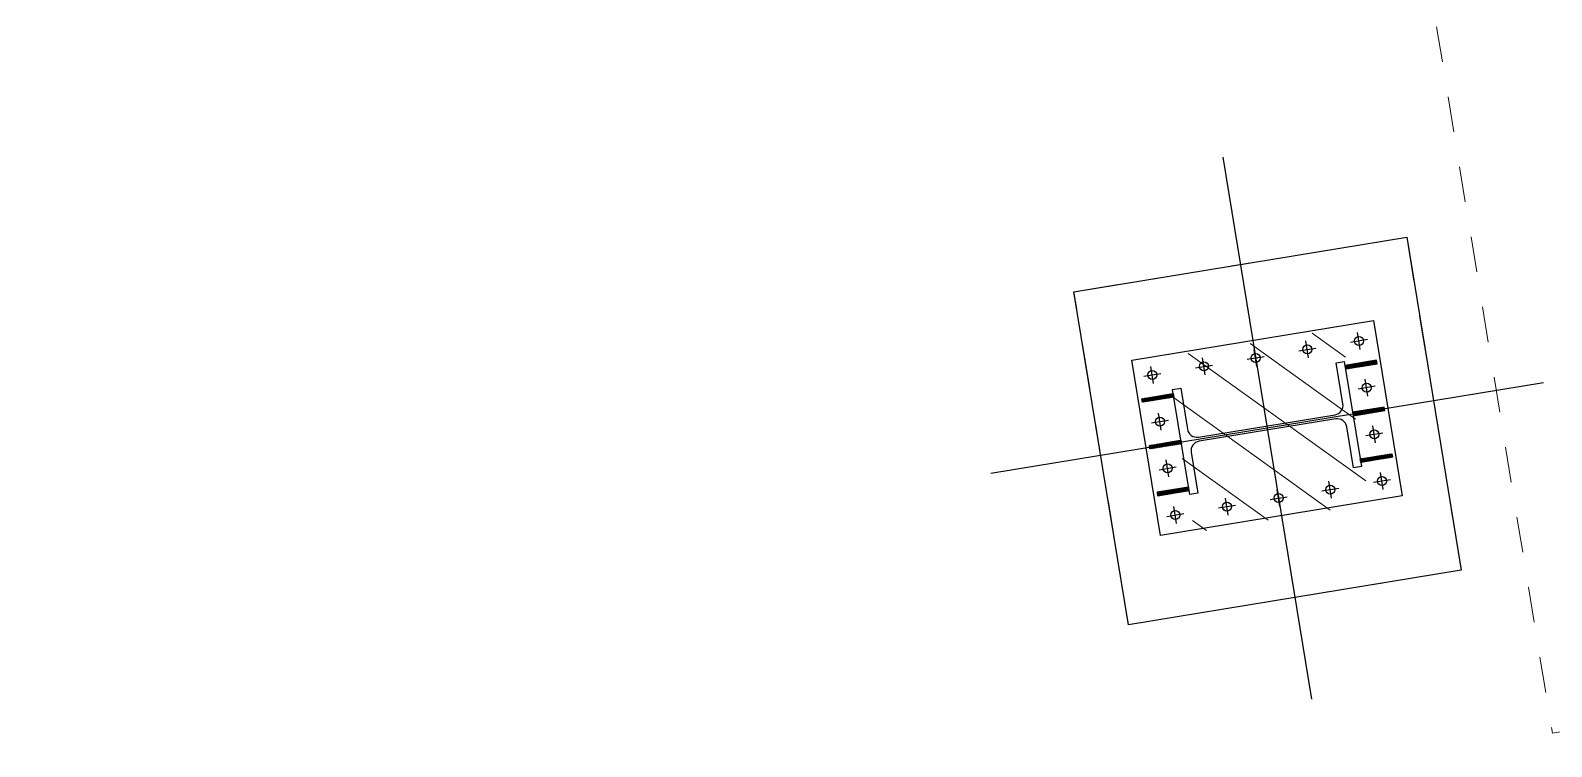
# Model space of a CAD drawing. Header units: metres. Extents: x 2 to 659295185, y -28 to 1124222152.
# Drawn here: x 655595.969 to 655600.254, y 1126520.135 to 1126522.152 of the extents above; entities that cross this region are included whole.
import ezdxf

# ---------------------------------------------------------------- set-up
doc = ezdxf.new("R2010")
doc.units = ezdxf.units.M
doc.header["$MEASUREMENT"] = 0
for name, pattern in [('CCSM_C1_CUERPO CK$0$DASHED', [0.75, 0.5, -0.25]), ('CCSM_C1_CUERPO CK$0$DASHED2', [0.375, 0.25, -0.125]), ('CCSM_C1_CUERPO CK$0$HIDDEN2', [0.1875, 0.125, -0.0625]), ('DASHDOT', [1, 0.5, -0.25, 0, -0.25])]:
    doc.linetypes.add(name, pattern=pattern)
doc.layers.get('0').update_dxf_attribs({"linetype": 'CONTINUOUS'})
for name, color, linetype in [('CCSM_C1_CUERPO CK$0$A-EQUIPOS', 9, 'CONTINUOUS'), ('CCSM_C1_CUERPO CK$0$A-ESTRUCTURA DE FACHADA DE VIDRIO', 5, 'CONTINUOUS'), ('CCSM_C1_CUERPO CK$0$A-PROYECCIONES SUP', 5, 'CCSM_C1_CUERPO CK$0$DASHED'), ('CCSM_C1_CUERPO CK$0$A-VISTA 4', 8, 'CONTINUOUS')]:
    doc.layers.add(name, color=color, linetype=linetype)
doc.layers.add('LOCALES ASIGNADOS', color=41, linetype='DASHDOT', lineweight=0)

# ---------------------------------------------------------------- blocks, each defined once
blk = doc.blocks.new('CCSM_C1_CUERPO CK$0$500')
at = {"flags": 128}
blk.add_lwpolyline([(-0.15, 0), (0.15, 0), (0.15, -0.023), (0.033, -0.023, 0.414214), (0.006, -0.05), (0.006, -0.44, 0.414214), (0.033, -0.467), (0.15, -0.467), (0.15, -0.49), (-0.15, -0.49), (-0.15, -0.467), (-0.033, -0.467, 0.414214), (-0.006, -0.44), (-0.006, -0.05, 0.414214), (-0.033, -0.023), (-0.15, -0.023)], format="xyb", close=True, dxfattribs=at)
blk = doc.blocks.new('CCSM_C1_CUERPO CK$0$PLANCHA')
h = blk.add_hatch()
h.set_pattern_fill('ANSI32', color=256, scale=0.01, style=0)
h.set_pattern_definition([(225, (388.9419015, 49.8049035), (0.00265165043, -0.00265165043), []), (225, (388.9401337, 49.8049035), (0.00265165043, -0.00265165043), [])])
h.paths.add_polyline_path([(135.5904, 16.7843), (135.6004, 16.7843), (135.6004, 16.8743), (135.5904, 16.8743)])
h = blk.add_hatch()
h.set_pattern_fill('ANSI32', color=256, scale=0.01, style=0)
h.set_pattern_definition([(225, (389.0752348, 49.8049035), (0.00265165043, -0.00265165043), []), (225, (389.073467, 49.8049035), (0.00265165043, -0.00265165043), [])])
h.paths.add_polyline_path([(135.7237, 16.7843), (135.7337, 16.7843), (135.7337, 16.8743), (135.7237, 16.8743)])
h = blk.add_hatch()
h.set_pattern_fill('ANSI32', color=256, scale=0.01, style=0)
h.set_pattern_definition([(315, (-117.484444, 49.8049035), (-0.00265165043, -0.00265165043), []), (315, (-117.4826764, 49.8049035), (-0.00265165043, -0.00265165043), [])])
h.paths.add_polyline_path([(135.8671, 16.7843), (135.8571, 16.7843), (135.8571, 16.8743), (135.8671, 16.8743)])
h = blk.add_hatch()
h.set_pattern_fill('ANSI32', color=256, scale=0.01, style=0)
h.set_pattern_definition([(135, (388.9419015, -16.7263742), (0.00265165043, 0.00265165043), []), (135, (388.9401337, -16.7263742), (0.00265165043, 0.00265165043), [])])
h.paths.add_polyline_path([(135.5904, 16.2943), (135.6004, 16.2943), (135.6004, 16.2043), (135.5904, 16.2043)])
h = blk.add_hatch()
h.set_pattern_fill('ANSI32', color=256, scale=0.01, style=0)
h.set_pattern_definition([(135, (389.0752348, -16.7263742), (0.00265165043, 0.00265165043), []), (135, (389.073467, -16.7263742), (0.00265165043, 0.00265165043), [])])
h.paths.add_polyline_path([(135.7237, 16.2943), (135.7337, 16.2943), (135.7337, 16.2043), (135.7237, 16.2043)])
h = blk.add_hatch()
h.set_pattern_fill('ANSI32', color=256, scale=0.01, style=0)
h.set_pattern_definition([(45, (-117.484444, -16.7263742), (-0.00265165043, 0.00265165043), []), (45, (-117.4826764, -16.7263742), (-0.00265165043, 0.00265165043), [])])
h.paths.add_polyline_path([(135.8671, 16.2943), (135.8571, 16.2943), (135.8571, 16.2043), (135.8671, 16.2043)])
for p, q in [((135.5287, 16.8585), (135.5287, 16.81)), ((135.6621, 16.8585), (135.6621, 16.81)), ((135.7954, 16.8585), (135.7954, 16.81)), ((135.7954, 16.8585), (135.7954, 16.81)), ((135.9287, 16.8585), (135.9287, 16.81)), ((135.9287, 16.8585), (135.9287, 16.81)), ((135.553, 16.8343), (135.5045, 16.8343)), ((135.6863, 16.8343), (135.6378, 16.8343)), ((135.8197, 16.8343), (135.7711, 16.8343)), ((135.8197, 16.8343), (135.7711, 16.8343)), ((135.953, 16.8343), (135.9045, 16.8343)), ((135.953, 16.8343), (135.9045, 16.8343)), ((135.553, 16.6868), (135.5045, 16.6868)), ((135.5287, 16.6625), (135.5287, 16.711)), ((135.953, 16.6868), (135.9045, 16.6868)), ((135.953, 16.6868), (135.9045, 16.6868)), ((135.9287, 16.6625), (135.9287, 16.711)), ((135.9287, 16.6625), (135.9287, 16.711)), ((135.5287, 16.515), (135.5287, 16.5635)), ((135.9287, 16.515), (135.9287, 16.5635)), ((135.9287, 16.515), (135.9287, 16.5635)), ((135.553, 16.5393), (135.5045, 16.5393)), ((135.953, 16.5393), (135.9045, 16.5393)), ((135.953, 16.5393), (135.9045, 16.5393)), ((135.5287, 16.3675), (135.5287, 16.416)), ((135.9287, 16.3675), (135.9287, 16.416)), ((135.9287, 16.3675), (135.9287, 16.416)), ((135.553, 16.3918), (135.5045, 16.3918)), ((135.953, 16.3918), (135.9045, 16.3918)), ((135.953, 16.3918), (135.9045, 16.3918)), ((135.553, 16.2443), (135.5045, 16.2443)), ((135.5287, 16.22), (135.5287, 16.2685)), ((135.6863, 16.2443), (135.6378, 16.2443)), ((135.6621, 16.22), (135.6621, 16.2685)), ((135.8197, 16.2443), (135.7711, 16.2443)), ((135.8197, 16.2443), (135.7711, 16.2443)), ((135.7954, 16.22), (135.7954, 16.2685)), ((135.7954, 16.22), (135.7954, 16.2685)), ((135.953, 16.2443), (135.9045, 16.2443)), ((135.953, 16.2443), (135.9045, 16.2443)), ((135.9287, 16.22), (135.9287, 16.2685)), ((135.9287, 16.22), (135.9287, 16.2685))]:
    blk.add_line(p, q)
for points in [[(135.4787, 16.8843), (135.9787, 16.8843), (135.9787, 16.1943), (135.4787, 16.1943)], [(135.6004, 16.8743), (135.5904, 16.8743), (135.5904, 16.7843), (135.6004, 16.7843)], [(135.7337, 16.8743), (135.7237, 16.8743), (135.7237, 16.7843), (135.7337, 16.7843)], [(135.8571, 16.8743), (135.8671, 16.8743), (135.8671, 16.7843), (135.8571, 16.7843)], [(135.6004, 16.2043), (135.5904, 16.2043), (135.5904, 16.2943), (135.6004, 16.2943)], [(135.7337, 16.2043), (135.7237, 16.2043), (135.7237, 16.2943), (135.7337, 16.2943)], [(135.8571, 16.2043), (135.8671, 16.2043), (135.8671, 16.2943), (135.8571, 16.2943)]]:
    blk.add_lwpolyline(points, close=True)
for centre in [(135.5287, 16.8343), (135.6621, 16.8343), (135.7954, 16.8343), (135.7954, 16.8343), (135.9287, 16.8343), (135.9287, 16.8343), (135.5287, 16.6868), (135.9287, 16.6868), (135.9287, 16.6868), (135.5287, 16.5393), (135.9287, 16.5393), (135.9287, 16.5393), (135.5287, 16.3918), (135.9287, 16.3918), (135.9287, 16.3918), (135.5287, 16.2443), (135.6621, 16.2443), (135.7954, 16.2443), (135.7954, 16.2443), (135.9287, 16.2443), (135.9287, 16.2443)]:
    blk.add_circle(centre, 0.0127)
blk.add_blockref('CCSM_C1_CUERPO CK$0$500', (135.7287, 16.7843))

msp = doc.modelspace()

# ---------------------------------------------------------------- hatches: boundary and pattern name
at = {"layer": 'CCSM_C1_CUERPO CK$0$A-ESTRUCTURA DE FACHADA DE VIDRIO', "lineweight": 5}
h = msp.add_hatch(dxfattribs=at)
h.set_pattern_fill('ANSI31', color=8, angle=0.0001, style=0)
h.set_pattern_definition([(324.308143966, (3.72518, -34.66005), (0.072928221479, 0.101520806986), [])])
h.paths.add_polyline_path([(655599.6602, 1126521.3128), (655599.7411, 1126520.8193), (655599.2477, 1126520.7385), (655599.1668, 1126521.2319)])
at = {"layer": 'LOCALES ASIGNADOS'}
h = msp.add_hatch(color=256, dxfattribs=at)
edge = h.paths.add_edge_path()
edge.add_arc((219491.1056, 1054914.3756), 441878.9229, 9.308049718, 9.309563548, ccw=False)
edge.add_line((655551.8097, 1126384.9626), (655564.5398, 1126387.0492))
edge.add_line((655564.5398, 1126387.0492), (655562.5867, 1126398.9652))
edge.add_line((655562.5867, 1126398.9652), (655552.3922, 1126397.2942))
edge.add_line((655552.3922, 1126397.2942), (655552.4569, 1126396.8995))
edge.add_line((655552.4569, 1126396.8995), (655549.9212, 1126396.4839))

# ---------------------------------------------------------------- linework, layer by layer
at = {"color": 5}
for p, q in [((655599.3277, 1126521.7959), (655599.5779, 1126520.269)), ((655599.3277, 1126521.7959), (655599.5779, 1126520.269)), ((655600.2313, 1126521.16), (655598.6743, 1126520.9048)), ((655600.2313, 1126521.16), (655598.6743, 1126520.9048))]:
    msp.add_line(p, q, dxfattribs=at)
at = {"color": 8}
msp.add_lwpolyline([(655599.8461, 1126521.5697), (655599.9997, 1126520.6322), (655599.0622, 1126520.4786), (655598.9086, 1126521.4161)], close=True, dxfattribs=at)
msp.add_lwpolyline([(655599.8461, 1126521.5697), (655599.9997, 1126520.6322), (655599.0622, 1126520.4786), (655598.9086, 1126521.4161)], close=True, dxfattribs=at)
at = {"layer": 'CCSM_C1_CUERPO CK$0$A-PROYECCIONES SUP', "color": 5, "linetype": 'CCSM_C1_CUERPO CK$0$DASHED2', "lineweight": 5, "ltscale": 0.2}
msp.add_lwpolyline([(655606.9914, 1126521.2775), (655606.3095, 1126525.4379), (655599.5744, 1126524.334), (655600.2563, 1126520.1735)], close=True, dxfattribs=at)
at = {"layer": 'CCSM_C1_CUERPO CK$0$A-VISTA 4', "color": 8, "linetype": 'CCSM_C1_CUERPO CK$0$HIDDEN2', "lineweight": 5, "elevation": 4.93}
msp.add_lwpolyline([(655599.8461, 1126521.5699), (655599.9997, 1126520.6324), (655599.0622, 1126520.4788), (655598.9086, 1126521.4163)], close=True, dxfattribs=at)

# ---------------------------------------------------------------- block references
at = {"layer": 'CCSM_C1_CUERPO CK$0$A-EQUIPOS', "lineweight": 5, "rotation": 279.3081439176762}
msp.add_blockref('CCSM_C1_CUERPO CK$0$PLANCHA', (655561.1778, 1126652.299, -4.93), dxfattribs=at)

doc.saveas('drawing.dxf')
